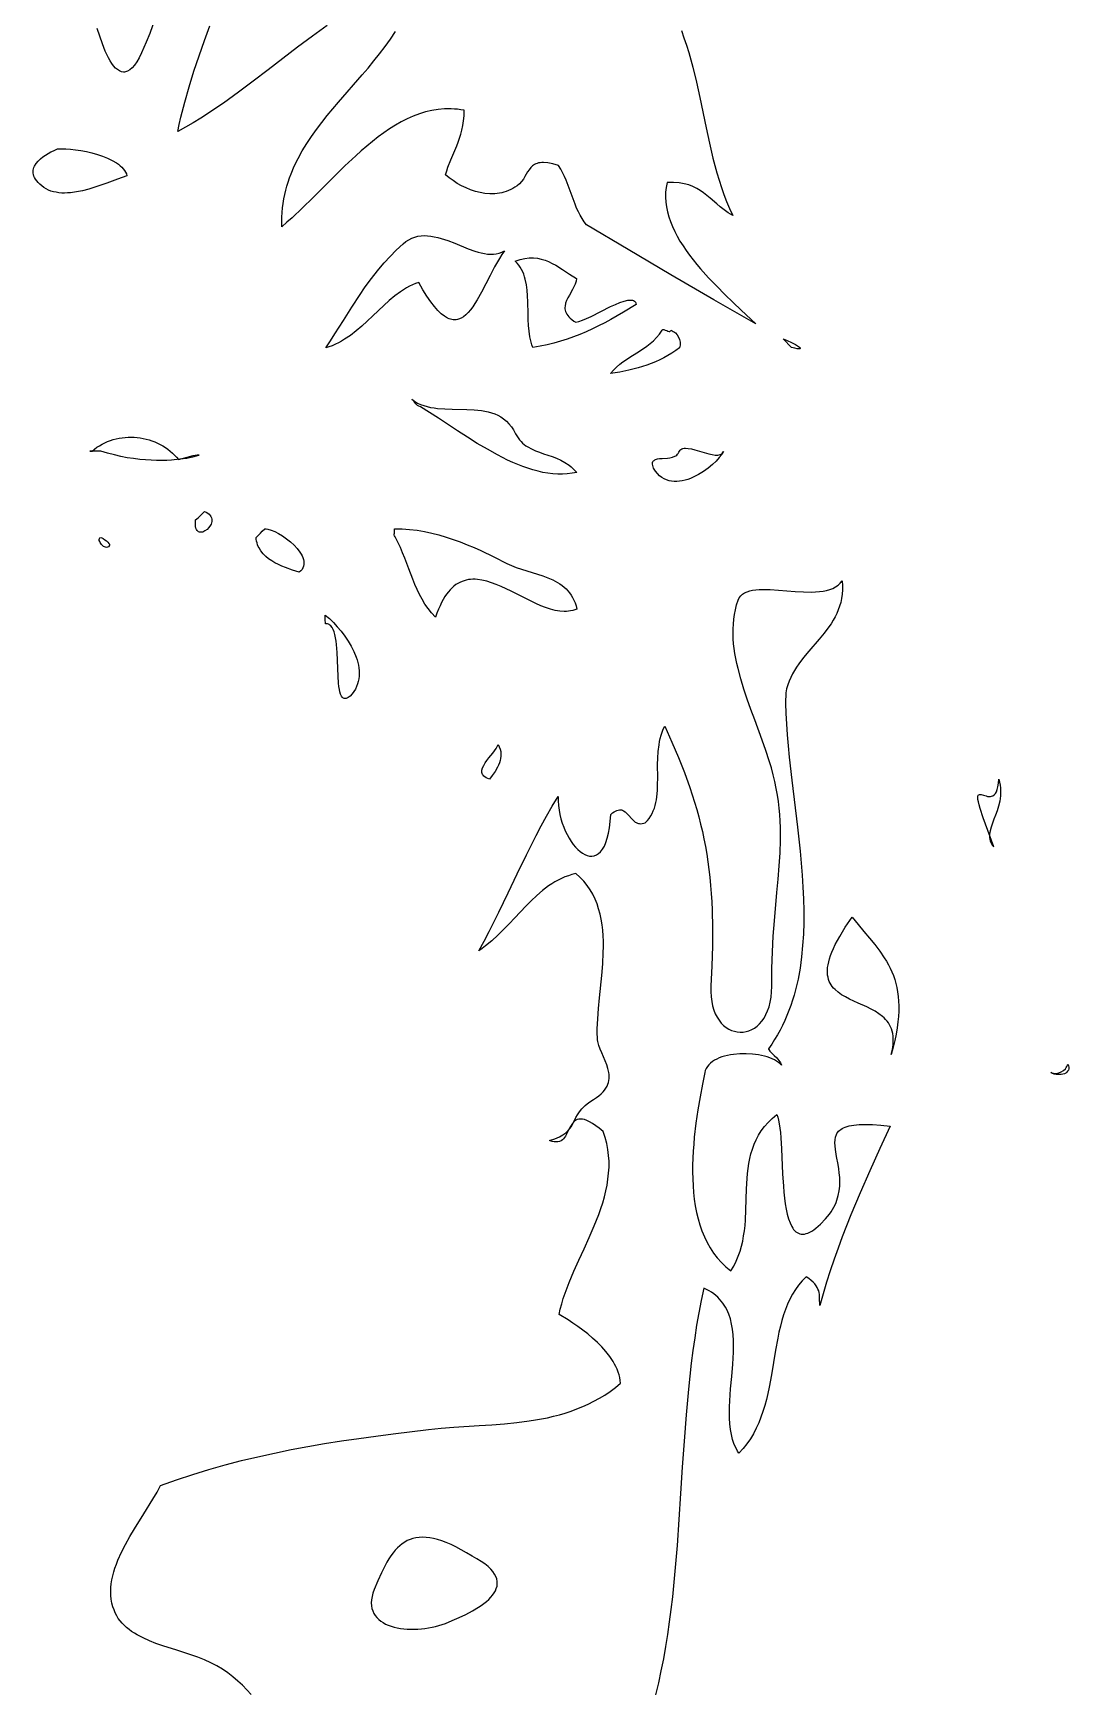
# Model space of a CAD drawing. Extents: x 1 to 451, y 1 to 714.
# Drawn here: x 330.7 to 450.6, y 333.9 to 525.9 of the extents above; entities that cross this region are included whole.
import ezdxf

# ---------------------------------------------------------------- set-up
doc = ezdxf.new("R2010")
doc.units = 0
doc.layers.add('Nível Padrão', color=1, linetype='CONTINUOUS')

msp = doc.modelspace()

# ---------------------------------------------------------------- linework, layer by layer
at = {"layer": 'Nível Padrão'}
for points in [[(344.77, 527.52), (344.17, 525.89), (343.76, 524.87), (343.22, 523.63), (342.94, 523.07), (342.66, 522.59), (342.39, 522.2), (342.12, 521.89), (341.86, 521.67), (341.61, 521.51), (341.48, 521.46), (341.36, 521.42), (341.24, 521.4), (341.12, 521.4), (340.88, 521.44), (340.65, 521.54), (340.42, 521.69), (340.2, 521.88), (339.99, 522.12), (339.79, 522.4), (339.59, 522.72), (339.39, 523.07), (339.2, 523.44), (339.02, 523.84), (338.69, 524.68), (338.37, 525.57), (338.09, 526.46)], [(364.73, 526.79), (363.01, 525.57), (361.29, 524.3), (359.58, 522.99), (357.87, 521.67), (356.16, 520.36), (354.43, 519.07), (352.7, 517.82), (351.83, 517.22), (350.96, 516.63), (350.08, 516.07), (349.19, 515.53), (348.3, 515.01), (347.41, 514.52), (347.58, 515.34), (347.78, 516.19), (348.23, 517.92), (348.73, 519.7), (349.29, 521.5), (349.88, 523.29), (350.49, 525.06), (351.12, 526.77)], [(405.73, 526.21), (406.03, 525.38), (406.31, 524.54), (406.58, 523.68), (406.82, 522.83), (407.05, 521.96), (407.48, 520.22), (407.86, 518.46), (408.6, 514.93), (408.98, 513.18), (409.39, 511.44), (409.61, 510.58), (409.84, 509.73), (410.1, 508.88), (410.37, 508.05), (410.66, 507.22), (410.97, 506.4), (411.31, 505.6), (411.67, 504.81), (411.15, 505.12), (410.67, 505.45), (410.23, 505.79), (409.82, 506.13), (409.06, 506.79), (408.68, 507.11), (408.31, 507.41), (407.92, 507.69), (407.51, 507.94), (407.06, 508.16), (406.58, 508.34), (406.05, 508.48), (405.46, 508.57), (404.8, 508.62), (404.07, 508.61), (403.96, 508.04), (403.9, 507.48), (403.88, 506.91), (403.92, 506.35), (403.99, 505.78), (404.11, 505.21), (404.27, 504.65), (404.46, 504.08), (404.69, 503.52), (404.96, 502.95), (405.25, 502.4), (405.57, 501.84), (405.92, 501.29), (406.29, 500.74), (406.68, 500.2), (407.09, 499.66), (407.52, 499.13), (407.96, 498.61), (408.88, 497.58), (409.82, 496.59), (410.78, 495.63), (411.73, 494.71), (412.66, 493.84), (414.36, 492.26), (409.5, 495.03), (404.52, 497.93), (399.56, 500.86), (394.75, 503.72), (394.49, 504.06), (394.24, 504.43), (394.01, 504.82), (393.8, 505.23), (393.6, 505.66), (393.42, 506.11), (393.07, 507.03), (392.72, 507.96), (392.37, 508.89), (392.18, 509.33), (391.97, 509.77), (391.76, 510.18), (391.52, 510.58), (390.85, 510.77), (390.27, 510.88), (389.78, 510.93), (389.56, 510.93), (389.37, 510.91), (389.18, 510.88), (389.02, 510.83), (388.87, 510.78), (388.73, 510.71), (388.49, 510.54), (388.28, 510.34), (388.1, 510.1), (387.93, 509.85), (387.61, 509.3), (387.43, 509.02), (387.22, 508.74), (386.98, 508.48), (386.7, 508.23), (386.46, 508.07), (386.22, 507.92), (385.97, 507.79), (385.72, 507.68), (385.46, 507.58), (385.19, 507.5), (384.93, 507.43), (384.66, 507.38), (384.11, 507.32), (383.55, 507.31), (382.99, 507.36), (382.43, 507.45), (381.88, 507.59), (381.33, 507.77), (380.8, 507.98), (380.28, 508.23), (379.78, 508.52), (379.3, 508.83), (378.85, 509.16), (378.43, 509.52), (378.56, 509.97), (378.7, 510.41), (379.02, 511.24), (379.37, 512.05), (379.72, 512.87), (379.89, 513.3), (380.04, 513.74), (380.19, 514.2), (380.32, 514.69), (380.42, 515.21), (380.51, 515.76), (380.57, 516.35), (380.59, 516.98), (380.21, 517.05), (379.82, 517.1), (379.44, 517.13), (379.06, 517.15), (378.68, 517.16), (378.3, 517.15), (377.56, 517.08), (376.83, 516.97), (376.11, 516.79), (375.39, 516.57), (374.68, 516.31), (373.99, 515.99), (373.3, 515.64), (372.62, 515.25), (371.94, 514.83), (371.27, 514.37), (370.61, 513.89), (369.96, 513.37), (369.31, 512.84), (368.66, 512.28), (368.03, 511.71), (366.76, 510.53), (365.52, 509.3), (364.29, 508.07), (363.07, 506.85), (361.86, 505.67), (360.66, 504.54), (360.06, 504.01), (359.46, 503.5), (359.45, 504.06), (359.47, 504.61), (359.5, 505.15), (359.55, 505.68), (359.62, 506.2), (359.7, 506.71), (359.8, 507.21), (359.92, 507.71), (360.05, 508.19), (360.2, 508.67), (360.36, 509.14), (360.53, 509.61), (360.91, 510.52), (361.35, 511.41), (361.82, 512.27), (362.34, 513.12), (362.89, 513.95), (363.48, 514.76), (364.09, 515.57), (364.72, 516.36), (365.37, 517.15), (366.04, 517.94), (368.78, 521.08), (369.46, 521.88), (370.13, 522.7), (370.79, 523.52), (371.43, 524.36), (372.04, 525.23), (372.63, 526.11)], [(355.92, 333.47), (355.42, 334.01), (354.9, 334.53), (354.36, 335.03), (353.79, 335.51), (353.2, 335.96), (352.58, 336.39), (351.93, 336.79), (351.23, 337.15), (350.49, 337.48), (349.72, 337.78), (348.93, 338.06), (347.3, 338.59), (345.68, 339.11), (344.89, 339.39), (344.13, 339.69), (343.4, 340.02), (342.71, 340.38), (342.39, 340.57), (342.07, 340.78), (341.78, 340.99), (341.49, 341.22), (341.23, 341.47), (340.98, 341.73), (340.75, 342), (340.53, 342.29), (340.34, 342.59), (340.17, 342.92), (340.03, 343.26), (339.9, 343.62), (339.79, 344.06), (339.71, 344.5), (339.66, 344.95), (339.65, 345.4), (339.67, 345.85), (339.71, 346.3), (339.78, 346.75), (339.88, 347.21), (340, 347.67), (340.14, 348.12), (340.3, 348.58), (340.48, 349.04), (340.89, 349.95), (341.36, 350.86), (341.86, 351.76), (342.4, 352.66), (343.49, 354.41), (344.54, 356.1), (345.01, 356.91), (345.43, 357.69), (347.28, 358.35), (349.14, 358.97), (351.01, 359.54), (352.89, 360.07), (354.78, 360.56), (356.69, 361.01), (358.6, 361.44), (360.53, 361.83), (362.47, 362.19), (364.42, 362.53), (366.39, 362.84), (368.37, 363.14), (370.36, 363.41), (372.37, 363.67), (376.43, 364.16), (377.9, 364.3), (379.38, 364.42), (382.32, 364.61), (383.79, 364.71), (385.25, 364.82), (386.69, 364.97), (388.12, 365.15), (388.83, 365.27), (389.53, 365.39), (390.23, 365.53), (390.92, 365.69), (391.61, 365.87), (392.29, 366.07), (392.97, 366.29), (393.64, 366.54), (394.3, 366.81), (394.95, 367.1), (395.6, 367.43), (396.24, 367.78), (396.87, 368.16), (397.49, 368.58), (398.1, 369.03), (398.7, 369.52), (398.66, 369.85), (398.6, 370.18), (398.51, 370.5), (398.41, 370.82), (398.29, 371.14), (398.15, 371.45), (397.99, 371.75), (397.82, 372.05), (397.43, 372.64), (396.99, 373.2), (396.51, 373.74), (396, 374.26), (395.45, 374.76), (394.89, 375.23), (394.32, 375.67), (393.74, 376.09), (393.17, 376.48), (392.61, 376.85), (391.57, 377.49), (391.7, 378.1), (391.87, 378.71), (392.05, 379.33), (392.26, 379.95), (392.5, 380.58), (392.75, 381.21), (393.29, 382.49), (393.87, 383.78), (394.47, 385.09), (395.07, 386.41), (395.64, 387.74), (395.91, 388.41), (396.17, 389.08), (396.4, 389.76), (396.62, 390.44), (396.81, 391.11), (396.98, 391.8), (397.12, 392.48), (397.23, 393.16), (397.31, 393.85), (397.35, 394.54), (397.35, 395.23), (397.31, 395.92), (397.22, 396.61), (397.08, 397.3), (396.9, 398), (396.66, 398.69), (396.22, 399.06), (395.81, 399.36), (395.44, 399.61), (395.1, 399.81), (394.8, 399.96), (394.52, 400.06), (394.28, 400.11), (394.05, 400.13), (393.85, 400.11), (393.67, 400.06), (393.51, 399.98), (393.37, 399.88), (393.23, 399.75), (393.12, 399.6), (392.9, 399.27), (392.71, 398.9), (392.52, 398.52), (392.32, 398.16), (392.21, 398), (392.08, 397.85), (391.95, 397.73), (391.8, 397.62), (391.63, 397.54), (391.44, 397.49), (391.24, 397.47), (391, 397.49), (390.75, 397.54), (390.46, 397.64), (391.09, 397.84), (391.6, 398.05), (392.02, 398.28), (392.36, 398.52), (392.63, 398.79), (392.85, 399.06), (393.03, 399.35), (393.19, 399.66), (393.51, 400.3), (393.7, 400.63), (393.94, 400.97), (394.22, 401.32), (394.58, 401.68), (395.02, 402.04), (395.56, 402.4), (395.89, 402.62), (396.18, 402.83), (396.44, 403.05), (396.66, 403.27), (396.84, 403.49), (397, 403.71), (397.13, 403.94), (397.22, 404.16), (397.3, 404.38), (397.34, 404.61), (397.37, 404.84), (397.38, 405.06), (397.36, 405.29), (397.33, 405.52), (397.23, 405.97), (397.08, 406.42), (396.9, 406.88), (396.51, 407.78), (396.33, 408.22), (396.18, 408.66), (396.06, 409.1), (396.03, 409.31), (396.01, 409.53), (395.99, 410.05), (395.99, 410.59), (396.04, 411.72), (396.14, 412.92), (396.26, 414.17), (396.53, 416.76), (396.63, 418.09), (396.69, 419.41), (396.7, 420.07), (396.7, 420.72), (396.67, 421.37), (396.62, 422.01), (396.54, 422.64), (396.44, 423.27), (396.31, 423.87), (396.15, 424.47), (395.96, 425.05), (395.73, 425.61), (395.46, 426.16), (395.16, 426.68), (394.81, 427.19), (394.42, 427.67), (393.98, 428.13), (393.49, 428.56), (393.06, 428.45), (392.64, 428.32), (392.23, 428.17), (391.83, 428), (391.45, 427.81), (391.07, 427.6), (390.71, 427.38), (390.35, 427.14), (390, 426.88), (389.66, 426.61), (388.99, 426.04), (388.34, 425.42), (387.7, 424.78), (386.43, 423.43), (385.79, 422.75), (385.14, 422.08), (384.47, 421.41), (383.78, 420.78), (383.05, 420.18), (382.68, 419.89), (382.29, 419.62), (382.9, 420.75), (383.49, 421.87), (384.61, 424.1), (385.68, 426.32), (386.73, 428.53), (387.8, 430.75), (388.92, 432.98), (389.51, 434.1), (390.13, 435.22), (390.77, 436.36), (391.45, 437.5), (391.46, 436.97), (391.5, 436.44), (391.57, 435.92), (391.66, 435.41), (391.78, 434.91), (391.93, 434.42), (392.1, 433.95), (392.29, 433.5), (392.49, 433.07), (392.72, 432.67), (392.95, 432.29), (393.2, 431.95), (393.46, 431.63), (393.73, 431.36), (394, 431.11), (394.28, 430.92), (394.56, 430.76), (394.83, 430.65), (395.11, 430.59), (395.38, 430.58), (395.65, 430.62), (395.9, 430.72), (396.15, 430.88), (396.38, 431.1), (396.6, 431.39), (396.81, 431.74), (396.99, 432.16), (397.15, 432.66), (397.3, 433.23), (397.41, 433.88), (397.5, 434.61), (397.56, 435.42), (397.76, 435.58), (397.93, 435.7), (398.1, 435.8), (398.26, 435.87), (398.41, 435.92), (398.55, 435.94), (398.68, 435.94), (398.8, 435.93), (398.92, 435.89), (399.03, 435.85), (399.23, 435.71), (399.42, 435.53), (399.61, 435.33), (399.98, 434.9), (400.17, 434.7), (400.39, 434.53), (400.51, 434.47), (400.63, 434.41), (400.76, 434.37), (400.9, 434.35), (401.04, 434.34), (401.2, 434.36), (401.37, 434.39), (401.55, 434.45), (401.79, 434.7), (402, 434.96), (402.18, 435.24), (402.34, 435.53), (402.48, 435.82), (402.6, 436.13), (402.69, 436.45), (402.77, 436.78), (402.84, 437.12), (402.89, 437.46), (402.95, 438.17), (402.98, 438.9), (402.99, 439.65), (402.98, 441.18), (403, 441.95), (403.05, 442.72), (403.14, 443.48), (403.2, 443.85), (403.29, 444.22), (403.39, 444.59), (403.5, 444.94), (403.64, 445.3), (403.81, 445.64), (404.64, 443.8), (405.4, 442.01), (406.09, 440.26), (406.71, 438.55), (406.99, 437.69), (407.26, 436.84), (407.51, 436), (407.74, 435.15), (407.96, 434.29), (408.16, 433.44), (408.34, 432.58), (408.51, 431.71), (408.66, 430.83), (408.79, 429.94), (408.91, 429.04), (409.02, 428.13), (409.11, 427.2), (409.18, 426.26), (409.24, 425.29), (409.29, 424.31), (409.34, 422.27), (409.33, 420.14), (409.27, 417.89), (409.16, 415.52), (409.14, 414.89), (409.17, 414.3), (409.24, 413.74), (409.35, 413.23), (409.49, 412.75), (409.66, 412.32), (409.87, 411.92), (410.1, 411.57), (410.35, 411.25), (410.62, 410.98), (410.91, 410.75), (411.22, 410.55), (411.54, 410.4), (411.87, 410.29), (412.2, 410.22), (412.54, 410.19), (412.88, 410.2), (413.22, 410.26), (413.55, 410.35), (413.88, 410.49), (414.19, 410.67), (414.5, 410.9), (414.78, 411.16), (415.05, 411.47), (415.3, 411.82), (415.52, 412.22), (415.72, 412.66), (415.88, 413.14), (416.01, 413.66), (416.11, 414.23), (416.17, 414.85), (416.19, 415.5), (416.2, 417.55), (416.27, 419.48), (416.37, 421.32), (416.51, 423.07), (416.8, 426.37), (416.94, 427.93), (417.07, 429.46), (417.16, 430.95), (417.2, 432.44), (417.2, 433.17), (417.19, 433.91), (417.16, 434.65), (417.12, 435.4), (417.05, 436.14), (416.96, 436.9), (416.85, 437.66), (416.71, 438.43), (416.55, 439.21), (416.37, 440), (416.15, 440.81), (415.9, 441.63), (415.51, 442.81), (415.09, 444), (414.22, 446.38), (413.78, 447.57), (413.36, 448.76), (412.96, 449.94), (412.6, 451.12), (412.29, 452.3), (412.15, 452.88), (412.03, 453.46), (411.93, 454.04), (411.85, 454.62), (411.78, 455.19), (411.74, 455.76), (411.72, 456.33), (411.72, 456.9), (411.75, 457.46), (411.8, 458.02), (411.88, 458.57), (411.99, 459.13), (412.13, 459.68), (412.31, 460.22), (412.43, 460.49), (412.6, 460.72), (412.8, 460.92), (413.05, 461.08), (413.33, 461.21), (413.64, 461.31), (413.98, 461.39), (414.35, 461.44), (414.74, 461.47), (415.15, 461.48), (416.03, 461.47), (416.97, 461.41), (417.94, 461.32), (418.92, 461.24), (419.89, 461.19), (420.83, 461.17), (421.28, 461.19), (421.72, 461.22), (422.14, 461.28), (422.54, 461.36), (422.92, 461.46), (423.26, 461.6), (423.59, 461.77), (423.87, 461.97), (424.13, 462.21), (424.35, 462.48), (424.39, 461.94), (424.39, 461.42), (424.35, 460.92), (424.28, 460.44), (424.18, 459.98), (424.05, 459.54), (423.9, 459.11), (423.72, 458.69), (423.52, 458.29), (423.3, 457.9), (423.06, 457.51), (422.81, 457.14), (422.26, 456.41), (421.68, 455.71), (420.48, 454.31), (419.89, 453.6), (419.34, 452.87), (419.08, 452.49), (418.84, 452.1), (418.61, 451.7), (418.4, 451.29), (418.22, 450.86), (418.05, 450.42), (417.92, 449.97), (417.81, 449.49), (417.8, 448.32), (417.83, 447.12), (417.89, 445.89), (417.98, 444.64), (418.09, 443.36), (418.22, 442.06), (418.52, 439.4), (419.18, 433.94), (419.48, 431.16), (419.61, 429.77), (419.72, 428.38), (419.81, 427), (419.87, 425.62), (419.9, 424.25), (419.9, 422.9), (419.86, 421.55), (419.77, 420.22), (419.65, 418.91), (419.47, 417.62), (419.24, 416.35), (419.1, 415.72), (418.95, 415.1), (418.79, 414.49), (418.6, 413.89), (418.41, 413.29), (418.19, 412.7), (417.96, 412.11), (417.71, 411.54), (417.44, 410.97), (417.16, 410.42), (416.85, 409.87), (416.53, 409.33), (416.19, 408.8), (415.82, 408.28), (415.82, 408.23), (415.85, 408.17), (415.99, 408), (416.49, 407.5), (416.78, 407.22), (417.03, 406.92), (417.14, 406.77), (417.22, 406.63), (417.29, 406.48), (417.32, 406.35), (417.16, 406.52), (416.97, 406.68), (416.75, 406.83), (416.51, 406.97), (416.25, 407.1), (415.96, 407.22), (415.66, 407.32), (415.35, 407.41), (414.67, 407.56), (413.96, 407.65), (413.23, 407.69), (412.49, 407.68), (411.77, 407.62), (411.41, 407.57), (411.07, 407.5), (410.74, 407.42), (410.42, 407.32), (410.11, 407.21), (409.83, 407.08), (409.56, 406.94), (409.32, 406.78), (409.1, 406.61), (408.9, 406.42), (408.74, 406.22), (408.6, 406), (408.49, 405.77), (408.43, 405.51), (408.16, 404.15), (407.89, 402.71), (407.64, 401.2), (407.42, 399.64), (407.23, 398.04), (407.16, 397.23), (407.1, 396.42), (407.06, 395.61), (407.03, 394.8), (407.02, 394), (407.04, 393.19), (407.08, 392.4), (407.14, 391.61), (407.23, 390.83), (407.34, 390.07), (407.49, 389.31), (407.66, 388.58), (407.87, 387.86), (408.11, 387.16), (408.39, 386.49), (408.71, 385.84), (409.06, 385.21), (409.45, 384.61), (409.89, 384.04), (410.36, 383.5), (410.89, 383), (411.46, 382.53), (411.79, 383.09), (412.07, 383.65), (412.31, 384.23), (412.52, 384.81), (412.69, 385.4), (412.83, 385.99), (412.94, 386.59), (413.03, 387.19), (413.1, 387.8), (413.15, 388.4), (413.21, 389.62), (413.28, 392.04), (413.34, 393.23), (413.39, 393.82), (413.46, 394.4), (413.54, 394.97), (413.65, 395.54), (413.79, 396.1), (413.95, 396.65), (414.15, 397.2), (414.39, 397.73), (414.66, 398.25), (414.98, 398.75), (415.35, 399.25), (415.77, 399.73), (416.24, 400.19), (416.77, 400.64), (416.89, 400.36), (416.99, 400.01), (417.07, 399.58), (417.14, 399.09), (417.2, 398.55), (417.24, 397.96), (417.32, 396.66), (417.45, 393.8), (417.54, 392.35), (417.6, 391.64), (417.67, 390.95), (417.76, 390.3), (417.87, 389.67), (417.99, 389.09), (418.14, 388.56), (418.31, 388.09), (418.51, 387.67), (418.62, 387.49), (418.73, 387.33), (418.86, 387.19), (418.99, 387.07), (419.13, 386.97), (419.28, 386.89), (419.44, 386.83), (419.61, 386.8), (419.78, 386.79), (419.97, 386.81), (420.17, 386.85), (420.37, 386.92), (420.59, 387.02), (420.82, 387.15), (421.06, 387.3), (421.31, 387.49), (421.57, 387.71), (421.84, 387.96), (422.43, 388.57), (422.66, 388.83), (422.87, 389.1), (423.06, 389.37), (423.24, 389.65), (423.39, 389.92), (423.52, 390.19), (423.64, 390.46), (423.75, 390.73), (423.9, 391.27), (424.01, 391.8), (424.07, 392.34), (424.08, 392.86), (424.07, 393.37), (424.02, 393.88), (423.96, 394.37), (423.88, 394.85), (423.71, 395.77), (423.57, 396.61), (423.52, 397.01), (423.5, 397.37), (423.52, 397.72), (423.58, 398.04), (423.68, 398.33), (423.75, 398.47), (423.84, 398.6), (423.94, 398.72), (424.06, 398.83), (424.2, 398.93), (424.35, 399.03), (424.52, 399.12), (424.71, 399.2), (425.16, 399.33), (425.69, 399.43), (426.32, 399.49), (427.04, 399.51), (427.88, 399.48), (428.84, 399.42), (429.91, 399.31), (428.71, 396.7), (427.55, 394.12), (426.43, 391.58), (425.37, 389.03), (424.85, 387.76), (424.36, 386.47), (423.88, 385.18), (423.42, 383.88), (422.97, 382.56), (422.54, 381.23), (422.14, 379.88), (421.75, 378.51), (421.74, 379.41), (421.71, 379.82), (421.68, 380.02), (421.63, 380.22), (421.55, 380.42), (421.46, 380.62), (421.33, 380.82), (421.18, 381.02), (420.99, 381.22), (420.76, 381.43), (420.49, 381.64), (420.18, 381.85), (419.72, 381.39), (419.3, 380.9), (418.93, 380.38), (418.59, 379.84), (418.29, 379.27), (418.01, 378.68), (417.77, 378.06), (417.56, 377.43), (417.36, 376.78), (417.19, 376.12), (417.03, 375.44), (416.89, 374.75), (416.63, 373.35), (416.4, 371.92), (416.16, 370.48), (415.89, 369.05), (415.74, 368.34), (415.57, 367.64), (415.39, 366.95), (415.18, 366.26), (414.95, 365.59), (414.69, 364.94), (414.4, 364.3), (414.08, 363.68), (413.72, 363.08), (413.32, 362.51), (412.88, 361.95), (412.39, 361.43), (412.24, 361.67), (412.1, 361.92), (411.86, 362.44), (411.66, 363), (411.52, 363.58), (411.41, 364.18), (411.34, 364.81), (411.3, 365.46), (411.29, 366.12), (411.3, 366.8), (411.33, 367.49), (411.43, 368.89), (411.56, 370.31), (411.68, 371.73), (411.72, 372.43), (411.76, 373.13), (411.77, 373.81), (411.76, 374.48), (411.72, 375.13), (411.66, 375.77), (411.55, 376.38), (411.41, 376.97), (411.22, 377.53), (410.98, 378.07), (410.85, 378.33), (410.7, 378.57), (410.53, 378.81), (410.35, 379.04), (410.16, 379.27), (409.94, 379.48), (409.72, 379.68), (409.47, 379.87), (409.21, 380.06), (408.93, 380.23), (408.63, 380.39), (408.32, 380.54), (408.02, 379.12), (407.74, 377.68), (407.49, 376.24), (407.27, 374.78), (407.06, 373.31), (406.87, 371.83), (406.7, 370.35), (406.55, 368.85), (406.28, 365.85), (406.04, 362.83), (405.84, 359.8), (405.64, 356.77), (405.45, 353.74), (405.23, 350.73), (404.98, 347.75), (404.69, 344.79), (404.52, 343.33), (404.33, 341.87), (404.12, 340.43), (403.9, 339.01), (403.65, 337.59), (403.37, 336.19), (403.07, 334.81), (402.75, 333.44)]]:
    msp.add_lwpolyline(points, dxfattribs=at)
for points in [[(333.5, 512.5), (333.94, 512.51), (334.45, 512.5), (335, 512.46), (335.59, 512.4), (336.2, 512.31), (336.83, 512.19), (337.47, 512.05), (338.1, 511.87), (338.71, 511.67), (339.29, 511.44), (339.83, 511.18), (340.31, 510.89), (340.54, 510.73), (340.74, 510.56), (340.93, 510.39), (341.09, 510.21), (341.24, 510.02), (341.36, 509.82), (341.46, 509.62), (341.53, 509.4), (340.45, 509), (339.19, 508.53), (338.51, 508.29), (337.82, 508.06), (337.11, 507.85), (336.4, 507.67), (335.69, 507.53), (334.99, 507.43), (334.65, 507.41), (334.31, 507.4), (333.98, 507.4), (333.65, 507.43), (333.34, 507.48), (333.03, 507.54), (332.73, 507.63), (332.45, 507.74), (332.18, 507.87), (331.92, 508.03), (331.67, 508.22), (331.44, 508.44), (331.25, 508.63), (331.08, 508.82), (330.95, 509), (330.84, 509.18), (330.76, 509.36), (330.71, 509.54), (330.68, 509.71), (330.67, 509.88), (330.68, 510.05), (330.71, 510.21), (330.76, 510.37), (330.83, 510.52), (331.01, 510.81), (331.24, 511.09), (331.5, 511.34), (331.8, 511.58), (332.11, 511.79), (332.42, 511.98), (332.73, 512.15), (333.02, 512.29), (333.5, 512.5)], [(373.5, 501.5), (373.83, 501.77), (374.17, 501.99), (374.51, 502.17), (374.87, 502.3), (375.23, 502.39), (375.6, 502.44), (375.97, 502.46), (376.35, 502.45), (376.73, 502.41), (377.12, 502.34), (377.51, 502.25), (377.9, 502.14), (378.69, 501.88), (379.49, 501.58), (381.05, 500.95), (381.82, 500.68), (382.19, 500.56), (382.56, 500.47), (382.92, 500.39), (383.28, 500.33), (383.63, 500.31), (383.97, 500.31), (384.3, 500.35), (384.62, 500.42), (384.93, 500.54), (385.23, 500.69), (384.94, 500.26), (384.65, 499.8), (384.1, 498.85), (383.57, 497.86), (383.07, 496.87), (382.57, 495.91), (382.08, 495.01), (381.83, 494.6), (381.58, 494.22), (381.32, 493.87), (381.06, 493.56), (380.79, 493.29), (380.51, 493.06), (380.23, 492.89), (379.94, 492.77), (379.79, 492.73), (379.64, 492.71), (379.48, 492.7), (379.32, 492.71), (379.16, 492.73), (378.99, 492.77), (378.83, 492.83), (378.65, 492.91), (378.3, 493.12), (377.93, 493.41), (377.54, 493.79), (377.14, 494.25), (376.71, 494.8), (376.27, 495.45), (375.8, 496.2), (375.32, 497.05), (374.95, 496.92), (374.59, 496.77), (374.24, 496.59), (373.89, 496.4), (373.55, 496.19), (373.21, 495.96), (372.55, 495.47), (371.9, 494.93), (371.26, 494.36), (370, 493.17), (369.36, 492.57), (368.72, 491.99), (368.08, 491.43), (367.41, 490.91), (366.73, 490.45), (366.38, 490.24), (366.03, 490.04), (365.67, 489.87), (365.3, 489.71), (364.92, 489.58), (364.54, 489.47), (365.09, 490.28), (365.62, 491.07), (366.61, 492.64), (367.57, 494.16), (368.54, 495.66), (369.04, 496.4), (369.57, 497.13), (370.12, 497.86), (370.71, 498.59), (371.33, 499.32), (372, 500.05), (372.72, 500.77), (373.5, 501.5)], [(386.5, 499.5), (387.06, 499.7), (387.6, 499.82), (388.1, 499.89), (388.59, 499.89), (389.06, 499.85), (389.51, 499.75), (389.94, 499.62), (390.36, 499.45), (390.77, 499.25), (391.18, 499.03), (391.97, 498.53), (392.77, 498.01), (393.59, 497.49), (393.54, 497.17), (393.43, 496.85), (393.29, 496.53), (393.13, 496.21), (392.76, 495.57), (392.59, 495.26), (392.44, 494.94), (392.33, 494.62), (392.26, 494.3), (392.25, 494.15), (392.25, 493.99), (392.27, 493.83), (392.31, 493.67), (392.38, 493.52), (392.46, 493.36), (392.57, 493.2), (392.7, 493.04), (392.86, 492.89), (393.05, 492.73), (393.26, 492.57), (393.51, 492.42), (393.87, 492.51), (394.29, 492.66), (394.76, 492.87), (395.28, 493.11), (396.4, 493.68), (397.54, 494.24), (398.09, 494.5), (398.62, 494.71), (399.1, 494.88), (399.53, 494.98), (399.73, 495), (399.9, 495), (400.06, 494.98), (400.19, 494.94), (400.31, 494.87), (400.4, 494.77), (400.47, 494.64), (400.51, 494.49), (399.02, 493.58), (397.57, 492.75), (396.85, 492.37), (396.14, 492), (395.42, 491.65), (394.7, 491.33), (393.97, 491.02), (393.24, 490.74), (392.5, 490.48), (391.74, 490.24), (390.97, 490.02), (390.18, 489.83), (389.36, 489.66), (388.53, 489.51), (388.42, 489.81), (388.33, 490.11), (388.19, 490.74), (388.09, 491.39), (388.03, 492.05), (388, 492.73), (387.98, 493.42), (387.96, 494.8), (387.93, 495.47), (387.87, 496.14), (387.79, 496.78), (387.66, 497.4), (387.57, 497.69), (387.47, 497.98), (387.36, 498.26), (387.23, 498.53), (387.08, 498.79), (386.9, 499.04), (386.71, 499.28), (386.5, 499.5)], [(403.5, 491.5), (403.54, 491.55), (403.59, 491.57), (403.65, 491.58), (403.71, 491.57), (403.86, 491.53), (404.03, 491.46), (404.18, 491.39), (404.33, 491.36), (404.39, 491.37), (404.44, 491.39), (404.47, 491.43), (404.5, 491.5), (404.65, 491.44), (404.79, 491.37), (404.92, 491.29), (405.04, 491.2), (405.25, 490.97), (405.41, 490.71), (405.53, 490.42), (405.59, 490.11), (405.6, 489.95), (405.59, 489.79), (405.57, 489.62), (405.53, 489.46), (405.09, 489.14), (404.64, 488.84), (404.18, 488.57), (403.7, 488.31), (403.22, 488.07), (402.73, 487.86), (402.24, 487.65), (401.73, 487.47), (401.22, 487.3), (400.71, 487.14), (399.66, 486.88), (398.59, 486.66), (397.52, 486.48), (397.86, 486.88), (398.22, 487.24), (398.59, 487.56), (398.97, 487.86), (399.36, 488.13), (399.76, 488.39), (400.56, 488.88), (401.35, 489.39), (401.74, 489.67), (402.12, 489.96), (402.49, 490.29), (402.84, 490.65), (403.18, 491.05), (403.5, 491.5)], [(417.5, 490.5), (417.99, 490.31), (418.48, 490.08), (418.93, 489.84), (419.28, 489.62), (419.4, 489.53), (419.47, 489.45), (419.48, 489.39), (419.47, 489.37), (419.44, 489.36), (419.32, 489.34), (419.13, 489.36), (418.86, 489.41), (418.5, 489.5), (417.5, 490.5)], [(374.5, 483.5), (374.83, 483.27), (375.18, 483.07), (375.54, 482.91), (375.91, 482.77), (376.29, 482.66), (376.68, 482.57), (377.09, 482.5), (377.5, 482.45), (378.33, 482.38), (379.18, 482.36), (380.9, 482.34), (381.75, 482.3), (382.16, 482.26), (382.57, 482.21), (382.97, 482.14), (383.37, 482.06), (383.75, 481.95), (384.12, 481.81), (384.48, 481.65), (384.82, 481.46), (385.15, 481.23), (385.47, 480.97), (385.76, 480.67), (386.04, 480.33), (386.3, 479.95), (386.54, 479.52), (386.68, 479.27), (386.83, 479.03), (387, 478.82), (387.17, 478.62), (387.35, 478.44), (387.54, 478.28), (387.73, 478.13), (387.94, 477.99), (388.37, 477.75), (388.82, 477.55), (389.29, 477.36), (389.77, 477.2), (390.77, 476.86), (391.27, 476.67), (391.76, 476.45), (392.25, 476.18), (392.72, 475.87), (392.95, 475.69), (393.18, 475.49), (393.4, 475.27), (393.61, 475.04), (393.07, 474.93), (392.52, 474.86), (391.97, 474.82), (391.41, 474.83), (390.85, 474.86), (390.28, 474.93), (389.7, 475.04), (389.13, 475.17), (388.54, 475.33), (387.96, 475.51), (387.38, 475.72), (386.79, 475.95), (386.2, 476.2), (385.61, 476.47), (384.44, 477.07), (383.27, 477.71), (382.1, 478.4), (380.95, 479.12), (379.82, 479.85), (377.61, 481.3), (376.55, 481.99), (375.53, 482.64), (375.33, 482.7), (375.19, 482.77), (375.08, 482.87), (374.99, 482.98), (374.8, 483.24), (374.67, 483.37), (374.5, 483.5)], [(337.5, 477.5), (337.77, 477.73), (338.06, 477.94), (338.35, 478.13), (338.65, 478.31), (338.97, 478.46), (339.29, 478.6), (339.61, 478.73), (339.95, 478.83), (340.28, 478.92), (340.62, 478.99), (340.97, 479.04), (341.32, 479.08), (341.67, 479.1), (342.02, 479.11), (342.37, 479.1), (342.72, 479.07), (343.07, 479.02), (343.41, 478.96), (343.75, 478.89), (344.09, 478.8), (344.42, 478.69), (344.75, 478.57), (345.07, 478.43), (345.38, 478.27), (345.68, 478.11), (345.98, 477.92), (346.26, 477.72), (346.53, 477.51), (346.79, 477.28), (347.04, 477.04), (347.28, 476.79), (347.5, 476.51), (348.49, 476.8), (349.2, 476.98), (349.65, 477.06), (349.78, 477.07), (349.85, 477.06), (349.86, 477.04), (349.82, 477.01), (349.56, 476.91), (349.11, 476.79), (348.46, 476.66), (347.65, 476.55), (346.68, 476.46), (346.15, 476.43), (345.58, 476.42), (344.97, 476.42), (344.34, 476.44), (343.69, 476.48), (343.01, 476.54), (342.3, 476.63), (341.57, 476.74), (340.83, 476.88), (340.07, 477.06), (339.29, 477.26), (338.5, 477.51), (337.94, 477.5), (337.24, 477.49), (337.5, 477.5)], [(405.5, 477.5), (405.58, 477.61), (405.68, 477.69), (405.79, 477.75), (405.91, 477.8), (406.05, 477.83), (406.2, 477.84), (406.53, 477.82), (406.89, 477.76), (407.28, 477.66), (408.1, 477.42), (408.91, 477.18), (409.29, 477.09), (409.64, 477.04), (409.96, 477.04), (410.1, 477.06), (410.23, 477.1), (410.35, 477.16), (410.45, 477.23), (410.54, 477.33), (410.61, 477.44), (410.41, 477.12), (410.12, 476.75), (409.76, 476.35), (409.32, 475.94), (408.82, 475.53), (408.28, 475.14), (407.7, 474.79), (407.4, 474.62), (407.09, 474.48), (406.78, 474.34), (406.47, 474.23), (406.15, 474.13), (405.84, 474.06), (405.52, 474.01), (405.21, 473.98), (404.9, 473.98), (404.6, 474.01), (404.3, 474.07), (404.02, 474.16), (403.74, 474.29), (403.47, 474.45), (403.21, 474.65), (402.96, 474.9), (402.73, 475.18), (402.52, 475.51), (402.45, 475.68), (402.41, 475.84), (402.39, 475.97), (402.39, 476.09), (402.4, 476.19), (402.44, 476.28), (402.49, 476.36), (402.56, 476.43), (402.64, 476.48), (402.73, 476.52), (402.96, 476.59), (403.21, 476.63), (403.5, 476.65), (404.11, 476.7), (404.41, 476.74), (404.7, 476.81), (404.96, 476.91), (405.08, 476.97), (405.19, 477.05), (405.29, 477.14), (405.37, 477.24), (405.44, 477.36), (405.5, 477.5)], [(350.5, 470.5), (350.72, 470.41), (350.91, 470.3), (351.06, 470.18), (351.17, 470.05), (351.26, 469.92), (351.32, 469.78), (351.36, 469.63), (351.36, 469.49), (351.35, 469.34), (351.32, 469.19), (351.27, 469.05), (351.2, 468.91), (351.02, 468.65), (350.8, 468.42), (350.56, 468.25), (350.43, 468.18), (350.3, 468.13), (350.18, 468.1), (350.06, 468.1), (349.94, 468.11), (349.83, 468.15), (349.73, 468.22), (349.65, 468.31), (349.57, 468.43), (349.52, 468.58), (349.48, 468.76), (349.45, 468.98), (349.46, 469.24), (349.48, 469.53), (349.77, 469.77), (350.01, 470.01), (350.23, 470.25), (350.5, 470.5)], [(338.5, 467.5), (338.62, 467.45), (338.79, 467.36), (338.98, 467.24), (339.16, 467.09), (339.33, 466.94), (339.45, 466.79), (339.49, 466.71), (339.51, 466.64), (339.5, 466.58), (339.48, 466.51), (339.39, 466.41), (339.29, 466.36), (339.17, 466.34), (339.06, 466.36), (338.93, 466.4), (338.82, 466.47), (338.7, 466.57), (338.59, 466.67), (338.5, 466.79), (338.42, 466.91), (338.37, 467.04), (338.33, 467.16), (338.32, 467.27), (338.35, 467.37), (338.4, 467.44), (338.5, 467.5)], [(357.5, 468.5), (357.66, 468.49), (357.83, 468.46), (358.22, 468.35), (358.64, 468.18), (359.09, 467.95), (359.55, 467.67), (360.01, 467.34), (360.46, 466.99), (360.88, 466.61), (361.25, 466.21), (361.56, 465.79), (361.7, 465.58), (361.81, 465.37), (361.9, 465.17), (361.97, 464.96), (362.01, 464.75), (362.03, 464.55), (362.02, 464.36), (361.98, 464.17), (361.91, 463.98), (361.81, 463.8), (361.67, 463.63), (361.49, 463.47), (360.71, 463.72), (359.89, 464.01), (359.47, 464.18), (359.06, 464.37), (358.67, 464.57), (358.29, 464.79), (357.93, 465.04), (357.6, 465.31), (357.3, 465.6), (357.04, 465.93), (356.82, 466.28), (356.73, 466.46), (356.65, 466.66), (356.59, 466.86), (356.54, 467.07), (356.51, 467.29), (356.49, 467.51), (356.8, 467.79), (357, 468), (357.2, 468.21), (357.5, 468.5)], [(372.5, 468.5), (373.38, 468.49), (374.25, 468.43), (375.12, 468.33), (375.97, 468.19), (376.82, 468.01), (377.66, 467.79), (378.5, 467.55), (379.32, 467.27), (380.13, 466.98), (380.93, 466.66), (381.72, 466.32), (382.5, 465.98), (384.03, 465.25), (385.5, 464.5), (386.04, 464.25), (386.61, 464.02), (387.21, 463.82), (387.82, 463.64), (389.06, 463.26), (389.67, 463.06), (390.27, 462.84), (390.85, 462.58), (391.4, 462.29), (391.66, 462.12), (391.91, 461.95), (392.15, 461.75), (392.37, 461.55), (392.58, 461.32), (392.78, 461.08), (392.97, 460.82), (393.14, 460.54), (393.29, 460.24), (393.42, 459.92), (393.54, 459.58), (393.63, 459.21), (393.39, 459.11), (393.15, 459.04), (392.91, 458.98), (392.66, 458.95), (392.41, 458.93), (392.16, 458.92), (391.64, 458.96), (391.11, 459.05), (390.56, 459.19), (390.01, 459.37), (389.45, 459.59), (388.89, 459.84), (388.32, 460.1), (387.17, 460.68), (386.02, 461.27), (385.44, 461.55), (384.87, 461.81), (384.3, 462.05), (383.74, 462.26), (383.19, 462.43), (382.64, 462.55), (382.11, 462.63), (381.84, 462.65), (381.58, 462.65), (381.32, 462.64), (381.07, 462.61), (380.82, 462.56), (380.57, 462.49), (380.33, 462.41), (380.09, 462.3), (379.86, 462.18), (379.63, 462.03), (379.4, 461.86), (379.18, 461.66), (378.96, 461.45), (378.75, 461.2), (378.55, 460.94), (378.35, 460.64), (378.15, 460.32), (377.96, 459.97), (377.78, 459.59), (377.6, 459.18), (377.43, 458.74), (377.27, 458.27), (376.81, 458.75), (376.4, 459.26), (376.03, 459.79), (375.7, 460.34), (375.39, 460.9), (375.12, 461.47), (374.86, 462.06), (374.62, 462.66), (374.16, 463.87), (373.7, 465.11), (373.45, 465.73), (373.19, 466.35), (372.9, 466.97), (372.59, 467.58), (372.52, 467.67), (372.49, 467.77), (372.49, 467.88), (372.5, 468), (372.52, 468.24), (372.52, 468.37), (372.5, 468.5)], [(364.5, 458.5), (364.97, 458.1), (365.43, 457.65), (365.89, 457.16), (366.34, 456.63), (366.76, 456.08), (367.15, 455.5), (367.51, 454.89), (367.82, 454.28), (368.07, 453.65), (368.17, 453.33), (368.26, 453.01), (368.33, 452.7), (368.38, 452.38), (368.41, 452.06), (368.42, 451.75), (368.4, 451.44), (368.37, 451.13), (368.31, 450.83), (368.23, 450.53), (368.12, 450.23), (367.98, 449.94), (367.82, 449.66), (367.62, 449.38), (367.36, 449.13), (367.13, 448.96), (366.93, 448.86), (366.84, 448.84), (366.75, 448.83), (366.68, 448.84), (366.6, 448.87), (366.53, 448.92), (366.47, 448.97), (366.36, 449.13), (366.27, 449.34), (366.19, 449.6), (366.13, 449.9), (366.08, 450.24), (366.04, 450.62), (365.99, 451.44), (365.95, 452.33), (365.92, 453.27), (365.88, 454.19), (365.81, 455.08), (365.76, 455.49), (365.69, 455.88), (365.62, 456.24), (365.52, 456.56), (365.41, 456.84), (365.28, 457.08), (365.12, 457.27), (365.04, 457.35), (364.94, 457.41), (364.85, 457.46), (364.74, 457.49), (364.63, 457.5), (364.51, 457.5), (364.5, 458.03), (364.5, 458.5)], [(384.5, 443.5), (384.64, 443.23), (384.75, 442.96), (384.81, 442.7), (384.84, 442.43), (384.83, 442.17), (384.8, 441.91), (384.74, 441.65), (384.66, 441.39), (384.55, 441.14), (384.43, 440.89), (384.15, 440.4), (383.83, 439.94), (383.5, 439.5), (383.3, 439.57), (383.12, 439.66), (382.98, 439.75), (382.86, 439.84), (382.77, 439.95), (382.7, 440.05), (382.65, 440.17), (382.63, 440.29), (382.62, 440.41), (382.63, 440.54), (382.71, 440.81), (382.84, 441.09), (383.01, 441.38), (383.21, 441.67), (383.43, 441.96), (383.88, 442.53), (384.09, 442.8), (384.27, 443.05), (384.41, 443.29), (384.5, 443.5)], [(442.5, 439.5), (442.58, 439.16), (442.64, 438.82), (442.68, 438.49), (442.7, 438.17), (442.7, 437.86), (442.68, 437.55), (442.64, 437.25), (442.59, 436.96), (442.46, 436.39), (442.3, 435.85), (442.12, 435.34), (441.93, 434.85), (441.75, 434.39), (441.59, 433.94), (441.47, 433.52), (441.41, 433.11), (441.4, 432.92), (441.4, 432.73), (441.43, 432.54), (441.48, 432.36), (441.55, 432.18), (441.65, 432), (441.77, 431.83), (441.93, 431.67), (441.21, 433.55), (440.68, 435.01), (440.32, 436.09), (440.21, 436.51), (440.12, 436.86), (440.07, 437.13), (440.05, 437.35), (440.06, 437.51), (440.1, 437.63), (440.16, 437.7), (440.24, 437.73), (440.34, 437.74), (440.45, 437.72), (440.72, 437.64), (441.03, 437.55), (441.19, 437.51), (441.35, 437.49), (441.51, 437.49), (441.66, 437.52), (441.81, 437.58), (441.96, 437.68), (442.09, 437.83), (442.21, 438.03), (442.31, 438.29), (442.39, 438.62), (442.46, 439.02), (442.5, 439.5)], [(425.5, 423.5), (426.19, 422.66), (426.86, 421.86), (427.51, 421.08), (428.13, 420.33), (428.7, 419.57), (429.23, 418.81), (429.47, 418.41), (429.7, 418.01), (429.91, 417.61), (430.1, 417.19), (430.28, 416.75), (430.43, 416.31), (430.57, 415.84), (430.68, 415.36), (430.77, 414.86), (430.84, 414.34), (430.89, 413.8), (430.91, 413.23), (430.9, 412.64), (430.87, 412.02), (430.81, 411.37), (430.72, 410.69), (430.6, 409.97), (430.44, 409.22), (430.26, 408.44), (430.04, 407.62), (430.14, 408.02), (430.21, 408.41), (430.25, 408.77), (430.27, 409.11), (430.27, 409.44), (430.24, 409.74), (430.2, 410.03), (430.13, 410.31), (430.05, 410.57), (429.95, 410.81), (429.83, 411.04), (429.7, 411.26), (429.55, 411.46), (429.38, 411.66), (429.21, 411.84), (429.02, 412.01), (428.61, 412.33), (428.17, 412.61), (427.7, 412.87), (427.2, 413.12), (426.2, 413.57), (425.2, 414.02), (424.73, 414.27), (424.29, 414.53), (423.89, 414.81), (423.52, 415.12), (423.36, 415.29), (423.21, 415.47), (423.08, 415.66), (422.96, 415.87), (422.86, 416.08), (422.78, 416.31), (422.72, 416.55), (422.67, 416.81), (422.65, 417.08), (422.65, 417.36), (422.67, 417.67), (422.72, 417.99), (422.79, 418.33), (422.89, 418.69), (423.01, 419.07), (423.16, 419.47), (423.34, 419.89), (423.55, 420.33), (423.79, 420.8), (424.07, 421.29), (424.37, 421.8), (424.71, 422.34), (425.5, 423.5)], [(450.5, 406.5), (450.57, 406.3), (450.6, 406.12), (450.59, 405.95), (450.54, 405.8), (450.46, 405.67), (450.36, 405.55), (450.23, 405.46), (450.08, 405.38), (449.91, 405.32), (449.72, 405.28), (449.53, 405.27), (449.32, 405.27), (449.12, 405.29), (448.91, 405.34), (448.7, 405.41), (448.5, 405.5), (448.65, 405.45), (448.81, 405.43), (448.96, 405.41), (449.12, 405.42), (449.27, 405.44), (449.42, 405.48), (449.71, 405.59), (449.97, 405.75), (450.2, 405.96), (450.29, 406.09), (450.38, 406.22), (450.45, 406.35), (450.5, 406.5)], [(381.5, 349.5), (380.85, 349.89), (380.22, 350.24), (379.63, 350.56), (379.06, 350.83), (378.51, 351.06), (378, 351.25), (377.5, 351.41), (377.03, 351.53), (376.59, 351.62), (376.16, 351.67), (375.75, 351.69), (375.37, 351.67), (375, 351.62), (374.65, 351.54), (374.31, 351.43), (373.99, 351.29), (373.69, 351.12), (373.39, 350.92), (373.11, 350.7), (372.85, 350.44), (372.59, 350.17), (372.34, 349.86), (372.1, 349.54), (371.87, 349.19), (371.64, 348.81), (371.42, 348.42), (370.99, 347.57), (370.58, 346.64), (370.16, 345.64), (370.01, 345.21), (369.91, 344.81), (369.84, 344.44), (369.82, 344.08), (369.84, 343.74), (369.9, 343.43), (369.99, 343.14), (370.12, 342.86), (370.27, 342.61), (370.46, 342.38), (370.68, 342.16), (370.92, 341.97), (371.19, 341.79), (371.48, 341.63), (371.79, 341.49), (372.12, 341.37), (372.47, 341.27), (372.83, 341.19), (373.2, 341.12), (373.59, 341.07), (373.98, 341.04), (374.39, 341.02), (374.8, 341.02), (375.21, 341.04), (375.62, 341.07), (376.04, 341.11), (376.45, 341.18), (376.86, 341.26), (377.26, 341.35), (377.66, 341.46), (378.04, 341.58), (378.42, 341.71), (379.2, 342.03), (380, 342.37), (380.78, 342.75), (381.53, 343.15), (382.23, 343.57), (382.56, 343.79), (382.87, 344.02), (383.16, 344.25), (383.42, 344.49), (383.66, 344.73), (383.87, 344.98), (384.05, 345.24), (384.19, 345.49), (384.3, 345.76), (384.38, 346.02), (384.41, 346.3), (384.4, 346.57), (384.35, 346.85), (384.25, 347.13), (384.1, 347.42), (383.9, 347.71), (383.65, 348), (383.34, 348.29), (382.97, 348.59), (382.55, 348.89), (382.06, 349.19), (381.5, 349.5)]]:
    msp.add_lwpolyline(points, close=True, dxfattribs=at)

doc.saveas('drawing.dxf')
